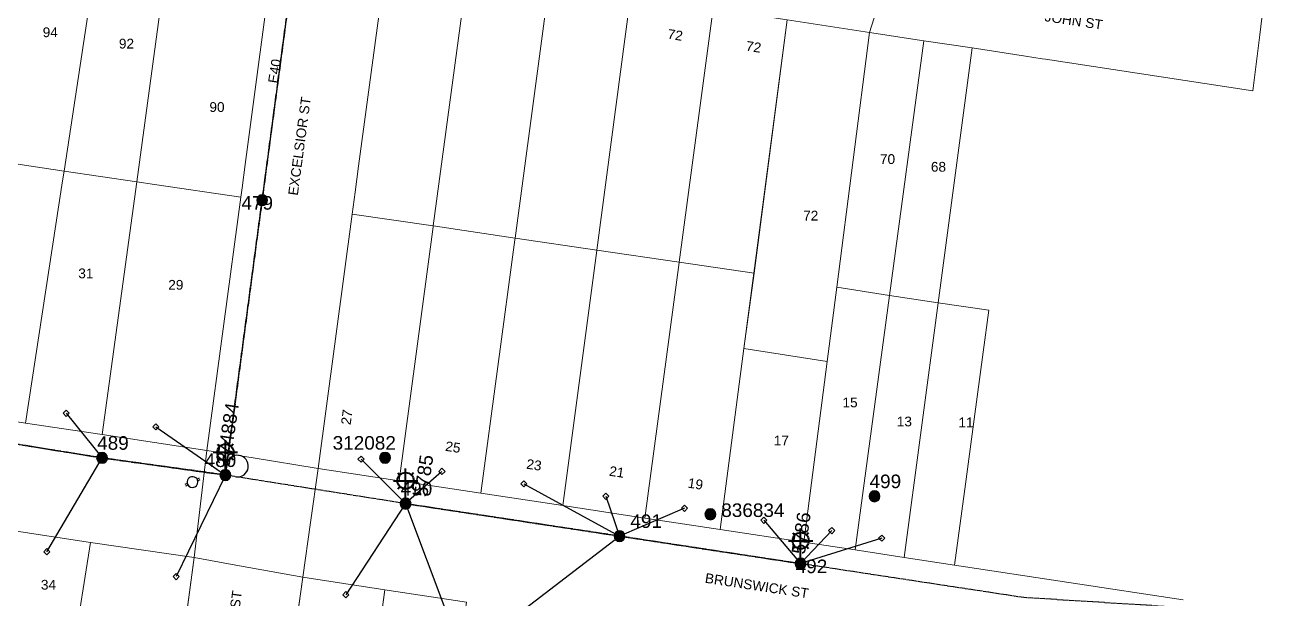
# Model space of a CAD drawing. Header units: metres. Extents: x 314484 to 315473, y 6253544 to 6254134.
# Drawn here: x 315243.3 to 315473.1, y 6253793.7 to 6253899.6 of the extents above; entities that cross this region are included whole.
import ezdxf
from ezdxf.enums import TextEntityAlignment as Align

# ---------------------------------------------------------------- set-up
doc = ezdxf.new("R2010")
doc.units = ezdxf.units.M
doc.linetypes.add('Cable Exist OH', pattern=[1, 1, 0])
doc.layers.get('0').update_dxf_attribs({"color": 6})
doc.layers.add('Cadastre Land Parcels_SP_EXT', color=9, linetype='Continuous', lineweight=5)
doc.layers.add('Cadastre Roads_SP_EXT', color=9, linetype='Continuous', lineweight=5)
for name, color, linetype in [('Equip_SP_LV_EXT', 7, 'Continuous'), ('Equip_SP_SL_EXT', 7, 'Continuous'), ('Mains_LV_EXT', 7, 'Continuous'), ('Mains_SL_EXT', 7, 'Continuous'), ('Services_SP_EXT', 7, 'Continuous'), ('SupportsOH_SP_TR_HV_LV_SL_EXT', 7, 'Continuous')]:
    doc.layers.add(name, color=color, linetype=linetype)
doc.styles.add('iecARIAL', font='arial.ttf', dxfattribs={"height": 2})
doc.styles.add('POLE_LABEL', font='arial.ttf')
doc.styles.get("Standard").update_dxf_attribs({"font": 'arial.ttf'})

# ---------------------------------------------------------------- blocks, each defined once
blk = doc.blocks.new('LV_OH_LINKS_OPEN_EXT')
for p, q in [((-0.17, 4.97), (-0.17, 5.46)), ((0.17, 4.97), (0.17, 5.46)), ((-0.17, 3), (-0.17, 2.5)), ((0.17, 3), (0.17, 2.5))]:
    blk.add_line(p, q)
blk.add_lwpolyline([(0, 2.99, 1), (0, 4.98, 1)], format="xyb", close=True)
at = {"flags": 9}
for tag, p in [('ACTUAL_STATUS', (0, 0)), ('CONSTRUCTED_VOLTAGE', (0, -0.2)), ('OPERATING_VOLTAGE', (0, -0.6)), ('ORIENTATION', (0, -0.8)), ('OWNED_BY', (0, -1)), ('STATE', (0, -1.2)), ('SWITCH_TYPE', (0, -1.4)), ('NO_PHASES', (0, -0.4)), ('USAGE', (0, -1.6)), ('LEGEND', (0, -1.8)), ('NOTES', (0, -2))]:
    blk.add_attdef(tag, text='', height=0.2, dxfattribs=at).set_placement(p, align=Align.MIDDLE_LEFT)
at = {"flags": 1}
blk.add_attdef('Z', (0, 0), '', height=0.2, dxfattribs=at)
blk = doc.blocks.new('SL_LANTERN_EXT')
at = {"lineweight": 40}
for p, q in [((-1.46, 5.68), (-1.06, 5.28)), ((0, 1.97), (0, 6.47)), ((1.46, 5.68), (1.06, 5.28)), ((-2.25, 4.22), (2.25, 4.22)), ((-1.46, 2.76), (-1.06, 3.16)), ((0, 0), (0, 2.72)), ((1.46, 2.76), (1.06, 3.16))]:
    blk.add_line(p, q, dxfattribs=at)
blk.add_circle((0, 4.22), 1.5, dxfattribs=at)
at = {"style": 'iecARIAL', "flags": 8}
blk.add_attdef('ASSET_NUM', (1.5, 1.5), '', height=2.5, dxfattribs=at)
for tag, p, height, flags in [('OPERATING_VOLTAGE', (0.98, -1.65), 0.2, 9), ('ORIENTATION', (0.98, -1.85), 0.2, 9), ('OWNED_BY', (0.98, -2.05), 0.2, 9), ('STATE', (0.98, -2.25), 0.2, 9), ('CONSTRUCTED_VOLTAGE', (0.98, -0.65), 0.2, 9), ('CONTROL_TYPE', (0.98, -0.85), 0.2, 9), ('LANTERN_PURPOSE', (0.98, -1.05), 0.2, 9), ('LANTERN_TYPE', (0.98, -1.25), 0.2, 9), ('NO_PHASES', (0.98, -1.45), 0.2, 9), ('USAGE', (0.98, -2.45), 0.2, 9), ('LNUMBER', (2.18, -3.25), 2.5, 8), ('CEXIST', (0.98, -2.65), 0.2, 9), ('CNEW', (0.98, -2.85), 0.2, 9), ('CNUMBER', (0.98, -3.05), 0.2, 9), ('CREMOVE', (0.98, -3.25), 0.2, 9), ('CREPLACE', (0.98, -3.45), 0.2, 9), ('LKINGHEIGHT', (0.98, -3.65), 0.2, 9), ('LBRACKET', (0.98, -3.85), 0.2, 9), ('LBRACKETVOCAB', (0.98, -4.05), 0.2, 9), ('LCATEGORY', (0.98, -4.25), 0.2, 9), ('LCHARGE1', (0.98, -4.45), 0.2, 9), ('LCHARGE1PERCENT', (0.98, -4.65), 0.2, 9), ('LCHARGE2', (0.98, -4.85), 0.2, 9), ('LCHARGE2PERCENT', (0.98, -5.05), 0.2, 9), ('LCHARGE3', (0.98, -5.25), 0.2, 9), ('LCHARGE3PERCENT', (0.98, -5.45), 0.2, 9), ('LEXIST', (0.98, -5.65), 0.2, 9), ('LLAMP', (0.98, -5.85), 0.2, 9), ('LLAMPVOCAB', (0.98, -6.05), 0.2, 9), ('LMAST', (0.98, -6.25), 0.2, 9), ('LMASTVOCAB', (0.98, -6.45), 0.2, 9), ('LNEW', (0.98, -6.65), 0.2, 9), ('LANTNUMBER', (0.98, -6.85), 0.2, 9), ('STREETNAME', (0.98, -9.25), 0.2, 9), ('LOUTREACH', (0.98, -7.25), 0.2, 9), ('LOUTREACHVOCAB', (0.98, -7.45), 0.2, 9), ('LRATECODE', (0.98, -7.65), 0.2, 9), ('LREMOVE', (0.98, -7.85), 0.2, 9), ('LREPLACE', (0.98, -8.05), 0.2, 9), ('LTYPE', (0.98, -8.25), 0.2, 9), ('LTYPEVOCAB', (0.98, -8.45), 0.2, 9), ('LEGEND', (0.98, -8.65), 0.2, 9), ('LOCATION', (0.98, -8.85), 0.2, 9), ('NOTES', (0.98, -9.05), 0.2, 9), ('SUBURB', (0.98, -9.45), 0.2, 1)]:
    blk.add_attdef(tag, p, '', height=height, dxfattribs=dict(flags=flags))
blk = doc.blocks.new('CCP_EXT')
at = {"flags": 9}
blk.add_attdef('NOTES', text='', height=0.2, dxfattribs=at).set_placement((0, -2), align=Align.MIDDLE_LEFT)
blk.add_wipeout([(0, 0.57), (0.57, 0), (0, -0.57), (-0.57, 0)])
blk.add_lwpolyline([(-0.57, 0), (0, 0.57), (0.57, 0), (0, -0.57), (-0.57, 0)])
at = {"flags": 1}
blk.add_attdef('Z', (0, 0), '', height=0.2, dxfattribs=at)
at = {"flags": 9}
for tag, p in [('CCP_TYPE', (0, 0)), ('CONSTRUCTED_VOLTAGE', (0, -0.2)), ('OPERATING_VOLTAGE', (0, -0.6)), ('ORIENTATION', (0, -0.8)), ('OWNED_BY', (0, -1)), ('STATE', (0, -1.8)), ('NO_PHASES', (0, -0.4)), ('USAGE', (0, -1.2)), ('LEGEND', (0, -1.4)), ('LIFE_SUPPORT', (0, -1.6))]:
    blk.add_attdef(tag, text='', height=0.2, dxfattribs=at).set_placement(p, align=Align.MIDDLE_LEFT)
blk = doc.blocks.new('POLE_EXT')
blk.add_hatch(color=256).paths.add_polyline_path([(-1, 0, 1), (1, 0, 1)])
blk.add_lwpolyline([(-1, 0, 1), (1, 0, 1)], format="xyb", close=True)
for tag, height, flags, p in [('pNumber', 2.5, 8, (-17.84, 2.07)), ('OWNED_BY', 0.2, 9, (1.35, -0.4)), ('SPECIAL_USE', 0.2, 9, (1.35, -0.8)), ('STATE', 0.2, 9, (1.35, -1)), ('cLV', 0.2, 9, (1.35, -1.4)), ('hDepth', 0.2, 9, (1.35, -1.6)), ('hDia', 0.2, 9, (1.35, -1.8)), ('cHV', 0.2, 9, (1.35, -2)), ('PARENT', 0.2, 9, (1.35, -0.6)), ('USAGE', 0.2, 9, (1.35, -1.2)), ('LBRACKET', 0.2, 9, (1.35, -2.2)), ('LExisting', 0.2, 9, (1.35, -2.4)), ('cLinedev', 0.2, 9, (1.35, -3.4)), ('pExisting', 0.2, 9, (1.35, -3.8)), ('pFooting', 0.2, 9, (1.35, -4.4)), ('pNew', 0.2, 9, (1.35, -4.6)), ('LANTNUMBER', 0.2, 9, (1.35, -2.6)), ('LOther', 0.2, 9, (1.35, -2.8)), ('LRemove', 0.2, 9, (1.35, -3)), ('LEGEND', 0.2, 9, (1.35, -3.2)), ('LOCATION', 0.2, 9, (1.35, -3.6)), ('PFNUMBER', 0.2, 9, (1.35, -4)), ('NEWPFNUMBER', 0.2, 9, (1.35, -4.2)), ('pRelocate', 0.2, 9, (1.35, -5)), ('pRemove', 0.2, 9, (1.35, -5.2)), ('pReplace', 0.2, 9, (1.35, -5.4)), ('pStay', 0.2, 9, (1.35, -5.6)), ('pType', 0.2, 9, (1.35, -5.8)), ('cspan', 0.2, 9, (1.35, -6)), ('STREETNAME', 0.2, 9, (1.35, -6.2)), ('SUBURB', 0.2, 9, (1.35, -6.4)), ('NOTES', 0.2, 9, (1.35, -6.6)), ('MAINTAINED_BY', 0.2, 9, (1.36, -6.81)), ('OPERATED_BY', 0.2, 9, (1.36, -7.01))]:
    blk.add_attdef(tag, text='', height=height, dxfattribs=dict(flags=flags)).set_placement(p, align=Align.MIDDLE_LEFT)
at = {"style": 'POLE_LABEL'}
for tag, height, flags, p in [('ASSET_NUM', 2.5, 8, (2, 2)), ('STRUCTURE_PLANT_NUMBER', 0.2, 9, (1.35, 0.03)), ('STREET_CODE', 0.2, 9, (1.35, -0.2))]:
    blk.add_attdef(tag, text='', height=height, dxfattribs=dict(at, flags=flags)).set_placement(p, align=Align.MIDDLE_LEFT)
at = {"flags": 1}
blk.add_attdef('Z', (1.35, -7.33), '', height=0.2, dxfattribs=at)

msp = doc.modelspace()

# ---------------------------------------------------------------- linework, layer by layer
at = {"layer": 'Cadastre Land Parcels_SP_EXT', "linetype": 'Continuous'}
for points in [[(315257.71, 6253919.76), (315242.67, 6253922.06), (315235.53, 6253874.87), (315250.57, 6253872.64), (315257.71, 6253919.76)], [(315263.99, 6253870.65), (315270.4, 6253917.86), (315257.71, 6253919.76), (315250.57, 6253872.64), (315263.99, 6253870.65)], [(315283.13, 6253867.79), (315283.38, 6253869.55), (315283.95, 6253873.84), (315289.4, 6253914.91), (315270.4, 6253917.86), (315263.99, 6253870.65), (315267.25, 6253870.16), (315283.13, 6253867.79)], [(315324.92, 6253909.5), (315310.02, 6253911.76), (315304.83, 6253873.54), (315304.24, 6253868.74), (315303.69, 6253864.71), (315318.63, 6253862.5), (315324.92, 6253909.5)], [(315340, 6253907.2), (315324.92, 6253909.5), (315318.63, 6253862.5), (315333.72, 6253860.27), (315340, 6253907.2)], [(315355.02, 6253904.91), (315340, 6253907.2), (315333.72, 6253860.27), (315348.81, 6253858.05), (315355.02, 6253904.91)], [(315370.24, 6253902.6), (315355.02, 6253904.91), (315348.81, 6253858.05), (315363.96, 6253855.81), (315370.24, 6253902.6)], [(315383.91, 6253900.52), (315370.24, 6253902.6), (315363.96, 6253855.81), (315377.78, 6253853.77), (315383.91, 6253900.52)], [(315399.1, 6253898.18), (315383.91, 6253900.52), (315377.77, 6253853.77), (315375.93, 6253839.93), (315391.24, 6253837.51), (315393.07, 6253851.19), (315399.1, 6253898.18)], [(315409.08, 6253896.68), (315399.1, 6253898.18), (315393.07, 6253851.19), (315402.75, 6253849.71), (315409.08, 6253896.68)], [(315417.98, 6253895.33), (315409.08, 6253896.68), (315402.75, 6253849.71), (315411.74, 6253848.35), (315417.98, 6253895.33)], [(315250.57, 6253872.64), (315235.53, 6253874.87), (315234.99, 6253871.39), (315228.41, 6253828.44), (315243.46, 6253826.16), (315250.29, 6253870.81), (315250.57, 6253872.64)], [(315263.99, 6253870.65), (315250.57, 6253872.64), (315250.29, 6253870.81), (315243.46, 6253826.16), (315257.61, 6253824.03), (315263.99, 6253870.65)], [(315283.13, 6253867.79), (315267.25, 6253870.16), (315263.99, 6253870.65), (315257.61, 6253824.03), (315276.88, 6253821.11), (315283.13, 6253867.79)], [(315318.61, 6253862.35), (315318.63, 6253862.5), (315303.69, 6253864.71), (315297.4, 6253817.78), (315312.34, 6253815.51), (315318.61, 6253862.35)], [(315333.68, 6253859.96), (315333.72, 6253860.27), (315318.63, 6253862.5), (315318.61, 6253862.35), (315312.34, 6253815.51), (315327.38, 6253813.23), (315333.68, 6253859.96)], [(315348.8, 6253857.97), (315348.81, 6253858.05), (315333.72, 6253860.27), (315333.68, 6253859.96), (315327.38, 6253813.23), (315342.52, 6253810.93), (315348.8, 6253857.97)], [(315363.96, 6253855.78), (315363.96, 6253855.81), (315348.81, 6253858.05), (315348.8, 6253857.97), (315342.52, 6253810.93), (315357.62, 6253808.63), (315363.96, 6253855.78)], [(315375.93, 6253839.93), (315377.78, 6253853.77), (315363.96, 6253855.81), (315363.96, 6253855.78), (315357.62, 6253808.63), (315371.54, 6253806.52), (315375.93, 6253839.93)], [(315402.75, 6253849.71), (315393.07, 6253851.19), (315391.24, 6253837.51), (315386.98, 6253804.17), (315396.41, 6253802.74), (315402.75, 6253849.71)], [(315411.74, 6253848.35), (315402.75, 6253849.71), (315396.41, 6253802.74), (315405.49, 6253801.36), (315411.74, 6253848.35)], [(315421.1, 6253846.96), (315411.74, 6253848.35), (315405.49, 6253801.36), (315414.77, 6253799.94), (315416.79, 6253814.91), (315418.38, 6253826.9), (315420.06, 6253839.25), (315421.1, 6253846.96)], [(315391.24, 6253837.51), (315375.93, 6253839.93), (315371.54, 6253806.51), (315386.98, 6253804.17), (315391.24, 6253837.51)], [(315255.43, 6253804.13), (315240.21, 6253806.44), (315237.21, 6253786.79), (315252.32, 6253784.35), (315255.43, 6253804.13)], [(315274.52, 6253801.34), (315255.43, 6253804.13), (315252.32, 6253784.35), (315251.85, 6253781.38), (315271.46, 6253778.45), (315274.52, 6253801.34)], [(315291.47, 6253775.43), (315306.72, 6253773.34), (315309.73, 6253795.42), (315294.56, 6253797.73), (315291.47, 6253775.43)], [(315306.55, 6253772.09), (315321.55, 6253769.83), (315324.74, 6253793.13), (315309.73, 6253795.42), (315306.55, 6253772.09)]]:
    msp.add_lwpolyline(points, close=True, dxfattribs=at)
at = {"layer": 'Cadastre Roads_SP_EXT', "linetype": 'Continuous'}
msp.add_lwpolyline([(315438.37, 6253913.12), (315405.29, 6253918.09), (315402.26, 6253908.35), (315399.1, 6253898.18), (315409.08, 6253896.68), (315417.98, 6253895.33), (315427.86, 6253893.84), (315430.93, 6253893.34), (315431.51, 6253893.24), (315469.78, 6253887.45), (315471.03, 6253897.73), (315472.3, 6253908.09), (315438.37, 6253913.12)], close=True, dxfattribs=at)
at = {"layer": 'Mains_LV_EXT', "linetype": 'Cable Exist OH'}
for points in [[(315293.88, 6253918.27), (315287.09, 6253867.39), (315280.31, 6253816.55)], [(315257.57, 6253819.73), (315228.77, 6253824.36)], [(315277.88, 6253816.92), (315257.57, 6253819.73)], [(315280.31, 6253816.55), (315277.88, 6253816.92)], [(315313.54, 6253811.29), (315280.31, 6253816.55)], [(315386.38, 6253800.22), (315352.98, 6253805.3)], [(315427.52, 6253793.96), (315386.38, 6253800.22)]]:
    msp.add_lwpolyline(points, dxfattribs=at)
at = {"layer": 'Mains_LV_EXT', "linetype": 'Continuous'}
msp.add_lwpolyline([(315282.28, 6253816.24, 2.373262), (315280.57, 6253818.53)], format="xyb", dxfattribs=at)
at = {"layer": 'Mains_SL_EXT', "linetype": 'Cable Exist OH'}
for points in [[(315280.31, 6253816.55), (315287.09, 6253867.26), (315293.88, 6253918.27)], [(315313.54, 6253811.29), (315280.31, 6253816.55)], [(315473.12, 6253791.1), (315427.52, 6253793.96), (315386.38, 6253800.22)]]:
    msp.add_lwpolyline(points, dxfattribs=at)
at = {"layer": 'Services_SP_EXT'}
for points in [[(315313.54, 6253811.29), (315321.34, 6253790.56), (315321.25, 6253785.33)], [(315331.89, 6253789.12), (315352.98, 6253805.3)]]:
    msp.add_lwpolyline(points, dxfattribs=at)

# ---------------------------------------------------------------- block references
at = {"layer": 'Equip_SP_LV_EXT', "rotation": 114.454049155333}
msp.add_blockref('LV_OH_LINKS_OPEN_EXT', (315277.88, 6253816.92), dxfattribs=at)
at = {"layer": 'Equip_SP_SL_EXT'}
ref = msp.add_blockref('SL_LANTERN_EXT', (315280.31, 6253816.55), dxfattribs=at)
ref.add_attrib('ASSET_NUM', '174884', dxfattribs={"layer": '0', "height": 2.5, "rotation": 81.2983, "style": 'iecARIAL'}).set_placement((315281.81, 6253818.05), align=Align.BOTTOM_LEFT)
ref = msp.add_blockref('SL_LANTERN_EXT', (315313.54, 6253811.29), dxfattribs=at)
ref.add_attrib('ASSET_NUM', '5785', dxfattribs={"layer": '0', "height": 2.5, "rotation": 81.2905, "style": 'iecARIAL'}).set_placement((315315.04, 6253812.79), align=Align.TOP_LEFT)
ref = msp.add_blockref('SL_LANTERN_EXT', (315386.38, 6253800.22), dxfattribs=at)
ref.add_attrib('ASSET_NUM', '5786', dxfattribs={"layer": '0', "height": 2.5, "rotation": 81.6312, "style": 'iecARIAL'}).set_placement((315387.88, 6253801.72), align=Align.BOTTOM_LEFT)
at = {"layer": 'SupportsOH_SP_TR_HV_LV_SL_EXT'}
ref = msp.add_blockref('POLE_EXT', (315287.09, 6253867.26), dxfattribs=at)
ref.add_attrib('ASSET_NUM', '479', dxfattribs={"layer": '0', "height": 2.5, "rotation": 0.0749, "style": 'POLE_LABEL'}).set_placement((315289.09, 6253868.01), align=Align.TOP_RIGHT)
ref = msp.add_blockref('POLE_EXT', (315257.57, 6253819.73), dxfattribs=at)
ref.add_attrib('ASSET_NUM', '489', dxfattribs={"layer": '0', "height": 2.5, "rotation": 359.9419, "style": 'POLE_LABEL'}).set_placement((315259.57, 6253820.48), align=Align.BOTTOM_CENTER)
ref = msp.add_blockref('POLE_EXT', (315280.31, 6253816.55), dxfattribs=at)
ref.add_attrib('ASSET_NUM', '480', dxfattribs={"layer": '0', "height": 2.5, "rotation": 0.0504, "style": 'POLE_LABEL'}).set_placement((315282.31, 6253817.3), align=Align.BOTTOM_RIGHT)
ref = msp.add_blockref('POLE_EXT', (315400, 6253812.65), dxfattribs=at)
ref.add_attrib('ASSET_NUM', '499', dxfattribs={"layer": '0', "height": 2.5, "rotation": 0.0543, "style": 'POLE_LABEL'}).set_placement((315402, 6253813.4), align=Align.BOTTOM_CENTER)
ref = msp.add_blockref('POLE_EXT', (315313.54, 6253811.29), dxfattribs=at)
ref.add_attrib('ASSET_NUM', '490', dxfattribs={"layer": '0', "height": 2.5, "rotation": 359.9496, "style": 'POLE_LABEL'}).set_placement((315315.54, 6253812.04), align=Align.BOTTOM_CENTER)
ref = msp.add_blockref('POLE_EXT', (315352.98, 6253805.3), dxfattribs=at)
ref.add_attrib('ASSET_NUM', '491', dxfattribs={"layer": '0', "height": 2.5, "rotation": 0.0666, "style": 'POLE_LABEL'}).set_placement((315354.98, 6253806.05), align=Align.BOTTOM_LEFT)
ref = msp.add_blockref('POLE_EXT', (315386.38, 6253800.22), dxfattribs=at)
ref.add_attrib('ASSET_NUM', '492', dxfattribs={"layer": '0', "height": 2.5, "rotation": 359.9778, "style": 'POLE_LABEL'}).set_placement((315388.38, 6253800.97), align=Align.TOP_CENTER)

# ---------------------------------------------------------------- texts
at = {"layer": 'Cadastre Land Parcels_SP_EXT'}
for s, p in [('94', (315246.62, 6253897.33)), ('92', (315260.67, 6253895.23)), ('90', (315277.36, 6253883.54)), ('70', (315401, 6253873.94)), ('68', (315410.39, 6253872.52)), ('72', (315386.84, 6253863.51)), ('31', (315253.18, 6253852.86)), ('29', (315269.77, 6253850.75)), ('15', (315394.09, 6253829.06)), ('13', (315404.1, 6253825.54)), ('11', (315415.47, 6253825.38)), ('17', (315381.42, 6253822.03)), ('34', (315246.29, 6253795.43))]:
    msp.add_text(s, height=1.8, dxfattribs=at).set_placement(p)
for s, rotation, p in [('72', 351.3727, (315361.74, 6253897.06)), ('72', 351.3286, (315376.19, 6253894.86)), ('27', 82.3734, (315303.39, 6253825.73)), ('25', 351.3592, (315320.76, 6253821.05)), ('23', 351.8368, (315335.71, 6253817.75)), ('21', 351.3595, (315350.97, 6253816.46)), ('19', 351.3581, (315365.47, 6253814.26))]:
    msp.add_text(s, height=1.8, rotation=rotation, dxfattribs=at).set_placement(p)
at = {"layer": 'Cadastre Roads_SP_EXT'}
for s, rotation, p in [('JOHN ST', 351.4615, (315431.29, 6253900.29)), ('EXCELSIOR ST', 82.3779, (315293.65, 6253868.04)), ('BRUNSWICK ST', 351.3662, (315368.64, 6253796.72)), ('EXCELSIOR ST', 82.2483, (315280.91, 6253776.97))]:
    msp.add_text(s, height=1.8, rotation=rotation, dxfattribs=at).set_placement(p)
at = {"layer": 'Mains_LV_EXT'}
msp.add_text('E40', height=1.8, rotation=81.3201, dxfattribs=at).set_placement((315289.94, 6253888.72))

# ---------------------------------------------------------------- next in the draw order: block references
at = {"layer": 'Services_SP_EXT'}
for p in [(315250.94, 6253827.96), (315267.49, 6253825.46), (315305.32, 6253819.5), (315320.24, 6253817.24), (315335.33, 6253814.94), (315350.46, 6253812.65), (315364.96, 6253810.44), (315379.58, 6253808.22), (315392.11, 6253806.31), (315401.33, 6253804.91), (315247.37, 6253802.42), (315271.23, 6253797.83), (315302.52, 6253794.5)]:
    msp.add_blockref('CCP_EXT', p, dxfattribs=at)

# ---------------------------------------------------------------- next in the draw order: linework, layer by layer
at = {"layer": 'Cadastre Roads_SP_EXT', "linetype": 'Continuous'}
for points in [[(315310.02, 6253911.76), (315301.42, 6253913.07), (315289.4, 6253914.91), (315283.95, 6253873.84), (315283.38, 6253869.55), (315283.13, 6253867.79), (315276.88, 6253821.11), (315285.45, 6253819.72), (315297.4, 6253817.78), (315303.68, 6253864.71), (315304.24, 6253868.74), (315304.83, 6253873.54), (315310.02, 6253911.76)], [(315294.56, 6253797.73), (315282.89, 6253799.83), (315274.52, 6253801.34), (315268.43, 6253755.73), (315276.73, 6253754.47), (315288.32, 6253752.71), (315294.56, 6253797.73)]]:
    msp.add_lwpolyline(points, close=True, dxfattribs=at)
for points in [[(315240.21, 6253806.44), (315255.43, 6253804.13), (315274.52, 6253801.34), (315275.71, 6253811.26), (315276.88, 6253821.11), (315257.61, 6253824.03), (315243.46, 6253826.16), (315228.41, 6253828.44)], [(315456.91, 6253793.54), (315414.77, 6253799.94), (315405.49, 6253801.36), (315396.41, 6253802.74), (315386.98, 6253804.17), (315371.54, 6253806.51), (315357.62, 6253808.63), (315342.52, 6253810.93), (315327.39, 6253813.23), (315312.34, 6253815.51), (315312.34, 6253815.51), (315297.4, 6253817.78), (315295.99, 6253807.81), (315294.56, 6253797.73), (315309.73, 6253795.42), (315324.74, 6253793.13)]]:
    msp.add_lwpolyline(points, dxfattribs=at)
at = {"layer": 'Mains_LV_EXT', "linetype": 'Cable Exist OH'}
msp.add_lwpolyline([(315352.98, 6253805.3), (315313.54, 6253811.29)], dxfattribs=at)
at = {"layer": 'Mains_SL_EXT', "linetype": 'Cable Exist OH'}
for points in [[(315228.77, 6253824.36), (315257.57, 6253819.73), (315280.31, 6253816.55)], [(315313.54, 6253811.29), (315352.98, 6253805.3), (315386.38, 6253800.22)]]:
    msp.add_lwpolyline(points, dxfattribs=at)
at = {"layer": 'Services_SP_EXT'}
for points in [[(315250.94, 6253827.96), (315257.57, 6253819.73)], [(315267.49, 6253825.46), (315280.31, 6253816.55)], [(315247.37, 6253802.42), (315257.57, 6253819.73)], [(315305.32, 6253819.5), (315313.54, 6253811.29)], [(315280.31, 6253816.55), (315271.23, 6253797.83)], [(315320.24, 6253817.24), (315313.54, 6253811.29)], [(315335.33, 6253814.94), (315352.98, 6253805.3)], [(315313.54, 6253811.29), (315302.52, 6253794.5)], [(315350.46, 6253812.65), (315352.98, 6253805.3)], [(315364.96, 6253810.44), (315352.98, 6253805.3)], [(315379.58, 6253808.22), (315386.38, 6253800.22)], [(315392.11, 6253806.31), (315386.38, 6253800.22)], [(315401.33, 6253804.91), (315386.38, 6253800.22)]]:
    msp.add_lwpolyline(points, dxfattribs=at)

# ---------------------------------------------------------------- next in the draw order: block references
at = {"layer": 'SupportsOH_SP_TR_HV_LV_SL_EXT'}
ref = msp.add_blockref('POLE_EXT', (315309.74, 6253819.75), dxfattribs=at)
ref.add_attrib('ASSET_NUM', '312082', dxfattribs={"layer": '0', "height": 2.5, "style": 'POLE_LABEL'}).set_placement((315311.74, 6253820.5), align=Align.BOTTOM_RIGHT)
ref = msp.add_blockref('POLE_EXT', (315369.74, 6253809.33), dxfattribs=at)
ref.add_attrib('ASSET_NUM', '836834', dxfattribs={"layer": '0', "height": 2.5, "style": 'POLE_LABEL'}).set_placement((315371.74, 6253810.08), align=Align.MIDDLE_LEFT)

doc.saveas('drawing.dxf')
